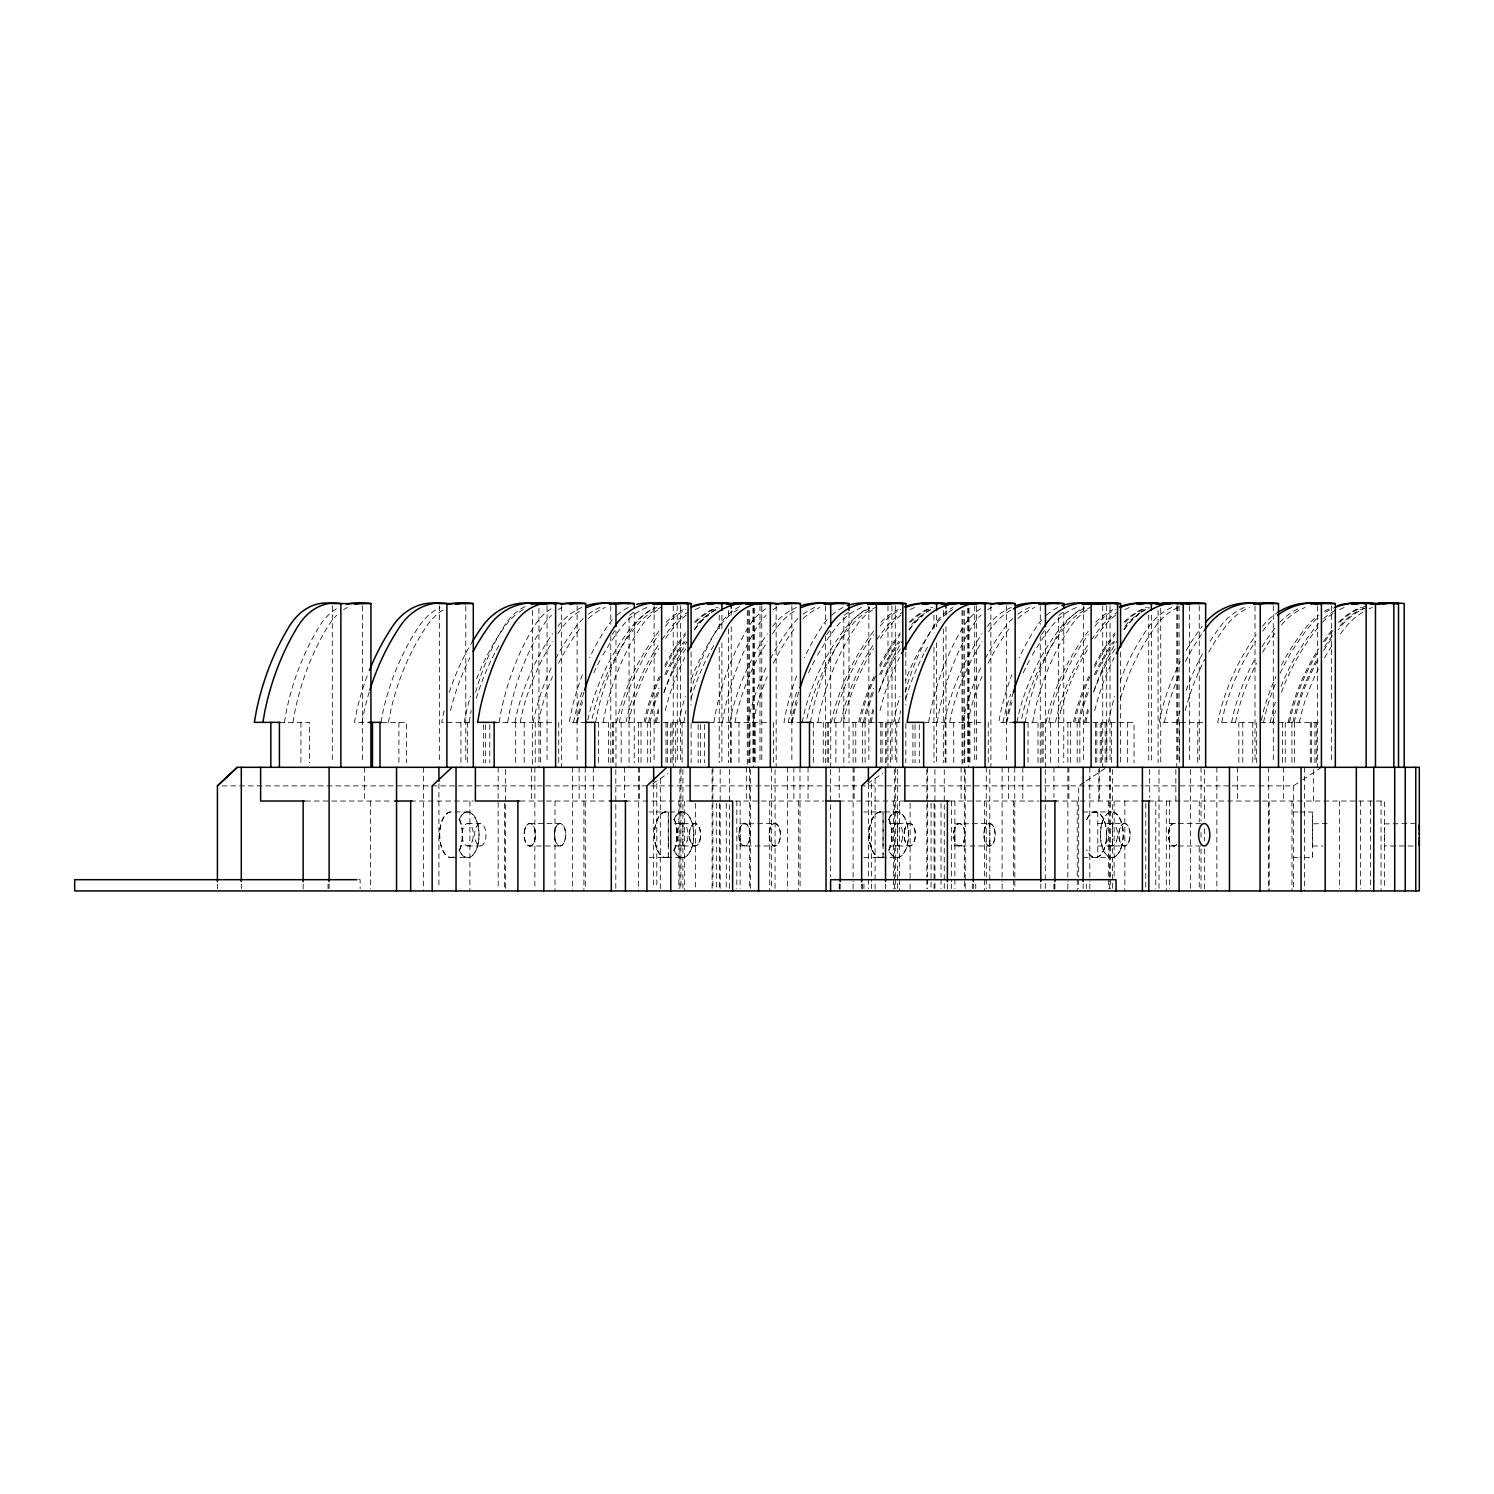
<?xml version="1.0" encoding="UTF-8"?>
<svg xmlns="http://www.w3.org/2000/svg" width="1494" height="1494" viewBox="0 0 1494 1494"><rect width="100%" height="100%" fill="white"/><g stroke="black" fill="none" stroke-linecap="round" stroke-linejoin="round"><path stroke-width="0.75" stroke-dasharray="5 3.75" d="M668.304 857.537L668.304 811.952L649.199 811.952M668.304 854.475L668.304 853.186M668.304 846.146L668.304 842.635M668.304 841.888L668.304 839.759M668.304 838.694L668.304 837.574M668.304 834.25L668.304 813.913M670.694 762.818L670.713 722.368M682.907 845.193L682.907 843.419M682.907 842.747L682.907 841.738M682.907 839.759L682.907 838.694M682.907 836.584L682.907 835.239M682.907 831.915L682.907 830.795M682.907 829.712L682.907 827.601M682.907 826.854L682.907 824.763M740.146 843.419L740.146 845.959L775.069 845.977M740.146 839.759L740.146 838.694M740.146 836.416L740.146 834.25M740.146 829.712L740.146 827.601M740.146 823.904L775.125 823.511A11.242 5.621 -90 0 1 779.607 840.786A11.242 5.621 -90 0 1 769.896 839.927A11.242 5.621 -90 0 1 775.125 823.511A11.242 5.621 -90 0 1 779.401 840.935A11.242 5.621 -90 0 1 769.671 839.777A11.242 5.621 -90 0 1 775.031 823.53M883.047 857.537L883.047 811.952L863.943 811.952M883.047 854.475L883.047 853.186M883.047 846.146L883.047 842.635M883.047 841.888L883.047 839.759M883.047 838.694L883.047 837.574M883.047 834.25L883.047 813.913M885.438 762.818L885.456 722.368M897.651 843.419L897.651 845.977M897.651 842.747L897.651 841.738M897.651 839.759L897.651 838.694M897.651 836.584L897.651 835.239M897.651 831.915L897.651 830.795M897.651 829.712L897.651 827.601M897.651 826.854L897.651 824.763M954.89 843.419L954.89 845.959L989.812 845.977M954.89 839.759L954.89 838.694M954.89 836.416L954.89 834.25M954.89 829.712L954.89 827.601M954.89 823.904L989.868 823.511A11.242 5.621 -90 0 1 994.35 840.786A11.242 5.621 -90 0 1 984.639 839.927A11.242 5.621 -90 0 1 989.868 823.511L989.812 824.221M989.812 844.708L989.812 842.635M989.812 841.888L989.812 839.759M989.812 838.694L989.812 837.574M989.812 834.25L989.812 832.905M989.812 830.795L989.812 829.712M989.812 828.703L989.812 826.742M989.812 826.07L989.812 824.688M1100.182 762.818L1100.219 722.368M1112.395 843.419L1112.395 845.977M1112.395 842.747L1112.395 841.738M1112.395 839.759L1112.395 838.694M1112.395 836.584L1112.395 835.239M1112.395 831.915L1112.395 830.795M1112.395 829.712L1112.395 827.601M1112.395 826.854L1112.395 824.763M1312.535 854.475L1312.535 853.186M1312.535 846.146L1312.535 842.635M1312.535 841.888L1312.535 839.759M1312.535 838.694L1312.535 837.574M1312.535 834.25L1312.535 813.913M1314.925 762.818L1314.963 722.368M1384.378 843.419L1384.378 845.959L1414.65 845.977M1384.378 839.759L1384.378 838.694M1384.378 836.416L1384.378 834.25M1384.378 829.712L1384.378 827.601M1384.378 823.904L1414.65 823.511M284.402 722.368L286.493 710.565A231.028 171.698 -90 0 1 319.436 626.247A64.111 47.64 90 0 1 338.727 607.46M292.955 722.368L295.065 710.565A231.028 171.698 90 0 1 327.989 626.247A64.111 47.64 90 0 1 336.748 615.192M469.06 722.368L471.17 710.565M499.145 722.368L501.237 710.565A231.028 171.679 -90 0 1 534.18 626.247A64.111 47.64 90 0 1 553.471 607.46M507.699 722.368L509.809 710.565A231.028 171.679 90 0 1 542.733 626.247A64.111 47.64 90 0 1 551.491 615.192M683.822 722.368L685.914 710.565M713.889 722.368L715.981 710.565A231.028 171.679 -90 0 1 748.924 626.247A64.111 47.64 90 0 1 768.215 607.46M722.442 722.368L724.553 710.565A231.028 171.679 90 0 1 757.477 626.247A64.111 47.64 90 0 1 766.235 615.192M898.566 722.368L900.658 710.565M928.633 722.368L930.743 710.565A231.028 171.698 90 0 1 963.667 626.247A64.111 47.64 -90 0 1 982.959 607.46M937.186 722.368L939.296 710.565A231.028 171.679 90 0 1 972.221 626.247A64.111 47.64 90 0 1 980.979 615.192M361.996 722.368L364.293 710.565A231.028 186.918 90 0 1 369.13 692.338M380.914 722.368L383.192 710.565A231.028 186.899 -90 0 1 419.048 626.247A64.111 51.86 90 0 1 440.058 607.46M388.421 722.368L390.718 710.565A231.028 186.918 90 0 1 426.556 626.247A64.111 51.86 -90 0 1 443.569 609.627M576.74 722.368L579.037 710.565A231.028 186.918 90 0 1 583.874 692.338M595.658 722.368L597.936 710.565A231.028 186.899 90 0 1 633.792 626.247A64.111 51.86 90 0 1 654.802 607.46M603.165 722.368L605.462 710.565A231.028 186.918 90 0 1 641.299 626.247A64.111 51.86 90 0 1 658.312 609.627M791.503 722.368L793.781 710.565A231.028 186.918 90 0 1 798.618 692.338M810.402 722.368L812.68 710.565A231.028 186.899 -90 0 1 848.536 626.247A64.111 51.86 90 0 1 869.545 607.46M817.909 722.368L820.206 710.565A231.028 186.918 90 0 1 856.043 626.247A64.111 51.86 -90 0 1 873.056 609.645M1006.246 722.368L1008.525 710.565A231.047 186.918 90 0 1 1013.362 692.338M1025.145 722.368L1027.424 710.565A231.028 186.918 90 0 1 1063.28 626.247A64.111 51.86 90 0 1 1084.289 607.46M1032.653 722.368L1034.95 710.565A231.028 186.918 90 0 1 1070.787 626.247A64.111 51.86 90 0 1 1087.8 609.627M444.129 710.565L441.682 722.368L470.573 722.368M464.148 722.368L466.595 710.565A231.028 200.084 90 0 1 470.517 696.335M656.426 722.368L658.873 710.565M678.892 722.368L681.339 710.565A231.028 200.084 90 0 1 685.26 696.335M871.17 722.368L873.616 710.565M893.636 722.368L896.083 710.565A231.028 200.084 90 0 1 900.004 696.335M1085.914 722.368L1088.36 710.565M1108.38 722.368L1110.826 710.565A231.028 200.084 90 0 1 1114.748 696.335M514.926 722.368L517.522 710.565A231.028 211.065 -90 0 1 552.556 633.755M520.136 722.368L522.713 710.565A231.028 211.065 90 0 1 552.593 641.524M533.227 722.368L535.804 710.565A231.028 211.065 90 0 1 552.481 665.147M538.419 722.368L540.996 710.565A231.028 211.065 -90 0 1 552.481 676.614M729.688 722.368L732.265 710.565A231.028 211.065 -90 0 1 767.3 633.755M734.88 722.368L737.457 710.565A231.028 211.065 90 0 1 767.337 641.524M747.971 722.368L750.548 710.565A231.028 211.065 -90 0 1 767.225 665.147M753.163 722.368L755.74 710.565A231.028 211.065 -90 0 1 767.225 676.614M944.432 722.368L947.009 710.565A231.028 211.065 90 0 1 982.044 633.755M949.624 722.368L952.201 710.565A231.028 211.065 90 0 1 982.081 641.524M962.715 722.368L965.292 710.565A231.047 211.065 -90 0 1 981.969 665.147M967.907 722.368L970.484 710.565A231.028 211.065 -90 0 1 981.969 676.614M1164.368 722.368L1166.945 710.565A231.028 211.065 90 0 1 1179.252 674.672M1177.459 722.368L1180.036 710.565M573.453 722.368L576.142 710.565A231.028 219.73 -90 0 1 581.838 692.338M577.412 722.368L580.102 710.565A231.028 219.711 -90 0 1 582.455 702.404M592.203 718.427L593.977 710.565A231.028 219.73 90 0 1 636.127 626.247A64.111 60.974 90 0 1 660.815 607.46M788.197 722.368L790.886 710.565A231.028 219.73 -90 0 1 796.582 692.338M792.156 722.368L794.845 710.565A231.028 219.711 -90 0 1 797.198 702.404M802.091 722.368L804.78 710.565A231.028 219.711 -90 0 1 846.93 626.247A64.111 60.974 -90 0 1 871.618 607.46M806.947 718.427L808.721 710.565A231.028 219.73 90 0 1 850.87 626.247A64.111 60.974 90 0 1 875.559 607.46M1002.941 722.368L1005.63 710.565A231.028 219.73 90 0 1 1010.635 694.337M1006.9 722.368L1009.589 710.565A231.028 219.711 -90 0 1 1011.942 702.404M1016.835 722.368L1019.524 710.565A231.028 219.711 -90 0 1 1061.674 626.247A64.111 60.974 -90 0 1 1086.362 607.46M1021.691 718.427L1023.465 710.565A231.028 219.73 90 0 1 1065.614 626.247A64.111 60.974 90 0 1 1090.321 607.46M1221.644 722.368L1224.333 710.565A231.028 219.711 -90 0 1 1255.427 641.524M1231.579 722.368L1234.268 710.565A231.028 219.711 -90 0 1 1255.576 657.696M1235.538 722.368L1238.209 710.565A231.028 219.73 90 0 1 1256.547 663.28M616.611 722.368L619.375 710.565A231.028 225.986 90 0 1 658.798 631.234M619.263 722.368L622.027 710.565A231.028 225.986 90 0 1 658.91 634.614M625.949 722.368L628.713 710.565A231.028 225.986 -90 0 1 659.526 643.279M628.601 722.368L631.364 710.565A231.028 225.986 90 0 1 658.723 648.601M831.355 722.368L834.119 710.565A231.028 225.986 90 0 1 873.542 631.234M834.007 722.368L836.771 710.565A231.047 225.986 90 0 1 873.654 634.614M840.692 722.368L843.456 710.565A231.028 225.986 -90 0 1 874.27 643.279M843.363 722.368L846.108 710.565A231.028 225.986 90 0 1 873.467 648.601M1046.099 722.368L1048.863 710.565A231.028 225.986 90 0 1 1088.286 631.234M1048.751 722.368L1051.515 710.565A231.028 225.986 90 0 1 1088.398 634.614M1055.436 722.368L1058.2 710.565A231.028 225.986 -90 0 1 1089.014 643.279M1058.107 722.368L1060.852 710.565M1261.291 720.388L1263.607 710.565A231.028 225.986 90 0 1 1275.895 676.614M1263.494 722.368L1266.258 710.565A231.047 225.986 90 0 1 1275.204 684.42M1270.18 722.368L1272.944 710.565A231.028 225.986 -90 0 1 1275.372 702.404M1272.851 722.368L1275.596 710.565M643.895 722.368L646.715 710.565A231.028 229.777 90 0 1 659.227 676.614M645.24 722.368L648.041 710.565A231.028 229.759 -90 0 1 660.553 676.614M648.601 722.368L651.403 710.565A231.028 229.759 90 0 1 658.891 688.361M649.946 722.368L652.747 710.565A231.028 229.759 90 0 1 658.705 692.338M858.658 722.368L861.459 710.565A231.028 229.759 90 0 1 873.971 676.614M859.984 722.368L862.785 710.565A231.028 229.759 -90 0 1 876.194 674.672M863.345 722.368L866.146 710.565A231.028 229.759 90 0 1 873.635 688.361M864.69 722.368L867.491 710.565A231.028 229.777 90 0 1 873.448 692.338M1073.402 722.368L1076.203 710.565A231.028 229.777 90 0 1 1088.715 676.614M1074.728 722.368L1077.529 710.565A231.028 229.759 -90 0 1 1090.937 674.672M1078.089 722.368L1080.89 710.565A231.028 229.777 90 0 1 1088.379 688.361M1079.434 722.368L1082.235 710.565A231.028 229.759 90 0 1 1088.192 692.338M1288.145 722.368L1290.947 710.565A231.028 229.759 90 0 1 1318.754 648.601M1289.471 722.368L1292.273 710.565A231.028 229.759 -90 0 1 1318.959 650.394M1292.833 722.368L1295.653 710.565A231.028 229.759 90 0 1 1317.932 657.696M1294.178 722.368L1296.979 710.565A231.028 229.759 90 0 1 1318.212 659.545M655.063 722.368L657.883 710.565A231.028 231.028 0 0 1 659.078 706.475M869.807 722.368L872.627 710.565A231.028 231.028 0 0 1 873.822 706.475M1084.551 722.368L1087.371 710.565A231.028 231.028 0 0 1 1088.566 706.475M1299.294 722.368L1302.114 710.565A231.028 231.028 0 0 1 1318.418 668.938M652.934 783.398L667.911 773.5M867.678 783.398L882.655 773.5M1084.308 782.165L1078.687 785.881L1078.687 877.221M1086.175 780.932L1106.755 767.318M1258.844 785.881L1293.43 785.881L1300.919 780.932M1302.787 779.7L1321.499 767.318M279.415 722.368L309.482 722.368L309.482 762.818M372.473 722.368L354.489 722.368L356.767 710.565A231.028 186.899 -90 0 1 367.673 674.672M381.829 722.368L406.424 722.368L406.424 762.818M494.159 722.368L553.527 722.368M593.417 722.368L685.316 722.368M708.903 722.368L768.271 722.368M801.979 722.368L783.976 722.368L786.255 710.565A231.028 186.899 -90 0 1 797.18 674.69M808.161 722.368L900.06 722.368M923.647 722.368L983.033 722.368M1014.463 722.368L998.72 722.368L1000.999 710.565A231.028 186.899 -90 0 1 1011.905 674.672M1022.904 722.368L1134.039 722.368L1134.039 762.818M1202.969 722.368L1159.176 722.368L1161.753 710.565A231.028 211.065 -90 0 1 1180.297 661.412M1260.843 722.368L1321.536 722.368M221.99 785.881L1143.115 785.881M1145.02 785.881L1231.317 785.881M1232.12 785.881L1257.761 785.881M305.486 801.027L392.156 801.027M410.682 801.027L473.374 801.027M520.229 801.027L606.9 801.027M625.426 801.027L693.029 801.027M734.973 801.027L823.96 801.027M839.198 801.027L907.773 801.027M949.717 801.027L1038.704 801.027M1053.942 801.027L1139.885 801.027M1148.849 801.027L1384.378 801.027L1384.378 888.631M455.091 811.952L467.678 811.952M669.835 811.952L682.422 811.952M884.579 811.952L897.166 811.952M1082.945 811.952L1111.909 811.952M1293.43 811.952L1297.688 811.952M1299.799 811.952L1312.535 812.064L1312.535 857.537L1299.799 857.537M467.248 823.511L480.582 823.511A11.242 5.621 -90 0 1 485.064 840.786A11.242 5.621 -90 0 1 475.335 839.927A11.242 5.621 -90 0 1 480.582 823.511M529.474 823.511L560.381 823.511A11.242 5.621 -90 0 1 564.863 840.786A11.242 5.621 -90 0 1 555.152 839.927A11.242 5.621 -90 0 1 560.381 823.511M674.56 823.511L695.326 823.511A11.242 5.621 -90 0 1 699.808 840.786A11.242 5.621 -90 0 1 690.079 839.927A11.242 5.621 -90 0 1 695.326 823.511M889.303 823.511L910.07 823.511M1097.791 823.511L1124.814 823.511A11.242 5.621 -89.9 0 1 1129.296 840.767A11.242 5.621 -89.9 0 1 1119.566 839.945A11.242 5.621 -89.9 0 1 1124.814 823.511A11.242 5.621 -90 0 1 1129.072 840.935A11.242 5.621 -90 0 1 1119.361 839.777A11.242 5.621 -90 0 1 1124.721 823.53M1169.634 823.511L1204.612 823.511M1327.158 823.511L1312.535 823.866M467.417 845.977L480.396 845.977M529.642 845.977A11.242 5.621 90 0 0 534.889 829.562A11.242 5.621 90 0 0 525.16 828.684A11.242 5.621 90 0 0 529.642 845.977L560.213 845.977M674.56 845.977L695.14 845.977M889.303 845.977L909.883 845.977M1097.791 845.977L1124.627 845.977M1169.634 845.977L1201.792 845.977M1312.535 845.977L1322.974 845.977M450.964 857.537L467.678 857.537M649.199 857.537L682.422 857.537M863.943 857.537L897.166 857.537M1082.945 857.537L1111.909 857.537M1293.43 857.537L1297.688 857.537M358.691 879.686L360.147 879.686L360.147 888.687M1381.054 801.027L1381.054 890.928M1370.521 801.027L1370.521 888.631M1360.548 801.027L1360.548 888.631M1339.595 801.027L1339.595 888.631M1331.359 605.892L1331.359 762.706M1317.484 605.892L1317.484 767.318M1316.289 722.368L1316.289 762.818M1313.599 769.559L1313.599 801.027M1312.535 856.417L1312.535 857.407M1311.601 722.368L1311.601 762.818M1310.257 722.368L1310.257 762.818M1304.561 767.318L1304.561 890.928M1294.588 722.368L1294.588 762.818M1293.43 785.881L1293.43 888.65M1291.936 722.368L1291.936 762.818M1291.974 801.027L1291.974 890.928M1285.251 722.368L1285.251 762.818M1283.607 767.318L1283.607 801.027M1282.599 722.368L1282.599 762.818M1273.299 605.892L1273.299 762.706M1269.153 801.027L1269.153 890.928M1268.686 767.318L1268.686 890.928M1256.678 762.818L1256.678 722.368L1217.685 722.368L1220.374 710.565A231.028 219.73 -90 0 1 1256.249 634.614M1255.016 605.892L1255.016 762.706M1252.738 722.368L1252.738 762.818M1242.784 722.368L1242.784 762.818M1238.843 722.368L1238.843 762.818M1237.536 767.318L1237.536 801.027M1216.863 767.318L1216.863 890.928M1204.556 769.653L1204.556 820.953M1204.556 828.703L1204.556 840.786M1204.556 848.947L1204.556 888.594M1201.027 767.318L1201.027 820.953M1201.027 832.625L1201.027 837.294M1201.027 848.947L1201.027 888.594M1199.252 605.892L1199.252 762.706M1199.234 801.027L1199.234 821.775M1199.234 847.135L1199.234 890.928M1197.777 722.368L1197.777 762.818M1190.494 769.653L1190.494 888.594M1189.467 605.892L1189.467 762.706M1179.476 722.368L1179.476 762.818M1179.083 605.892L1179.083 762.706M1177.739 605.892L1177.739 762.706M1176.768 605.892L1176.768 767.318M1175.853 769.559L1175.853 801.027M1169.634 801.027L1169.634 888.631M1166.31 801.027L1166.31 890.928M1160.726 608.189L1160.726 762.706M1159.008 769.653L1159.008 888.594M1158.074 610.504L1158.074 762.706M1155.777 801.027L1155.777 888.631M1151.37 615.117L1151.37 762.706M1149.67 769.559L1149.67 797.628M1148.718 615.117L1148.718 762.706M1145.805 803.342L1145.805 890.928M1127.653 722.368L1127.653 762.818M1124.851 801.027L1124.851 890.928M1120.575 652L1120.575 762.706M1114.15 801.027L1114.15 877.109M1112.395 769.559L1112.395 888.594M1111.555 722.368L1111.555 762.818M1110.434 767.318L1110.434 876.941M1110.434 879.275L1110.434 888.594M1110.023 605.892L1110.023 762.706M1109.388 767.318L1109.388 881.703M1109.388 883.944L1109.388 890.928M1108.361 801.027L1108.361 888.631M1106.793 722.368L1106.793 762.818M1106.68 605.892L1106.68 762.706M1105.168 722.368L1105.168 767.318M1102.74 605.892L1102.74 767.318M1101.545 722.368L1101.545 762.818M1099.267 767.318L1099.267 801.027M1098.856 769.559L1098.856 801.027M1097.791 811.952L1097.791 857.537M1096.839 722.368L1096.839 762.818M1095.513 722.368L1095.513 762.818M1089.817 767.318L1089.817 881.703M1089.817 883.944L1089.817 890.928M1086.306 883.944L1086.306 888.594M1083.598 605.892L1083.598 762.706M1083.15 883.944L1083.15 888.594M1079.845 722.368L1079.845 762.818M1078.687 879.518L1078.687 888.65M1077.193 722.368L1077.193 762.818M1077.23 801.027L1077.23 890.928M1070.507 722.368L1070.507 762.818M1068.864 767.318L1068.864 801.027M1067.855 722.368L1067.855 762.818M1067.855 767.318L1067.855 881.703M1067.855 883.944L1067.855 890.928M1063.765 612.801L1063.765 762.706M1058.555 617.414L1058.555 767.318M1054.913 884.018L1054.913 890.928M1054.409 884.018L1054.409 890.928M1053.942 767.318L1053.942 797.628M1053.942 883.944L1053.942 890.928M1050.656 722.368L1050.656 762.818M1045.464 631.252L1045.464 767.318M1045.296 769.653L1045.296 888.594M1043.129 722.368L1043.129 762.818M1041.934 722.368L1041.934 762.818M1040.776 883.944L1040.776 888.594M1040.272 605.892L1040.272 624.324M1040.272 635.865L1040.272 762.706M1037.994 722.368L1037.994 762.818M1028.04 722.368L1028.04 762.818M1022.792 767.318L1022.792 801.027M1014.725 767.318L1014.837 888.631M1013.399 801.027L1013.399 890.928M1008.599 767.318L1008.599 801.027M1006.601 605.892L1006.601 762.706M1002.119 767.318L1002.119 881.703M1002.119 883.944L1002.119 890.928M990.895 605.892L990.895 767.318M989.812 769.653L989.812 881.609M989.812 883.944L989.812 888.594M988.225 722.368L988.225 762.818M986.283 767.318L986.283 876.941M986.283 879.275L986.283 888.594M984.49 801.027L984.49 890.928M976.534 605.892L976.534 762.706M975.75 883.944L975.75 888.594M974.723 605.892L974.723 762.706M973.341 883.944L973.341 888.594M972.295 883.944L972.295 888.631M969.942 722.368L969.942 762.818M969.027 608.189L969.027 762.706M968.429 608.189L968.429 767.318M967.701 608.189L967.701 762.706M965.217 769.653L965.217 888.594M964.732 722.368L964.732 762.818M964.321 610.504L964.321 762.706M964.34 767.318L964.34 888.594M962.995 610.504L962.995 762.706M962.024 610.504L962.024 767.318M961.109 767.318L961.109 801.027M954.89 801.027L954.89 877.109M954.89 879.406L954.89 888.631M953.714 722.368L953.714 762.818M951.566 801.027L951.566 881.703M951.566 884.018L951.566 888.631M947.383 884.018L947.383 890.928M945.982 610.504L945.982 615.117M945.982 626.64L945.982 762.706M945.16 722.368L945.16 762.818M944.264 769.653L944.264 888.594M943.33 610.504L943.33 617.414M943.33 628.937L943.33 762.706M941.033 803.342L941.033 877.109M941.033 879.406L941.033 888.631M936.626 615.117L936.626 626.64M936.626 642.775L936.626 762.706M934.927 769.559L934.927 890.928M933.974 615.117L933.974 631.252M933.974 647.388L933.974 762.706M934.086 803.342L934.086 881.703M934.086 884.018L934.086 888.631M931.061 803.342L931.061 890.928M927.662 767.318L927.662 876.941M927.662 879.275L927.662 888.594M926.84 769.653L926.84 876.941M926.84 879.275L926.84 888.594M919.296 724.609L919.296 762.818M915.094 724.609L915.094 762.818M912.909 724.609L912.909 762.818M910.107 803.342L910.107 881.703M910.107 884.018L910.107 890.928M905.831 652L905.831 705.056M905.831 723.488L905.831 762.706M899.407 801.027L899.407 890.928M897.651 769.559L897.651 888.594M896.811 722.368L896.811 762.818M895.69 767.318L895.69 876.941M895.69 879.275L895.69 888.594M895.279 605.892L895.279 762.706M894.645 769.559L894.645 881.703M894.645 883.944L894.645 890.928M893.617 801.027L893.617 888.631M891.937 605.892L892.049 762.818M890.424 722.368L890.424 767.318M887.978 605.892L887.978 767.318M886.801 722.368L886.801 762.818M885.531 883.944L885.531 888.594M882.095 722.368L882.095 762.818M880.769 722.368L880.769 762.818M875.073 778.561L875.073 881.703M875.073 883.944L875.073 890.928M871.562 783.64L871.562 881.609M871.562 883.944L871.562 888.594M868.854 605.892L868.854 762.706M868.406 783.64L868.406 876.941M868.406 879.275L868.406 888.594M865.101 722.368L865.101 762.818M863.943 884.074L863.943 888.65M862.449 722.368L862.449 762.818M862.486 884.018L862.486 890.928M861.664 884.074L861.664 888.65M855.763 722.368L855.763 762.818M854.12 767.318L854.12 801.027M853.111 722.368L853.111 762.818M853.111 767.318L853.111 881.703M853.111 883.944L853.111 890.928M849.003 612.801L849.003 762.706M843.811 617.414L843.811 767.318M840.17 884.018L840.17 890.928M839.665 884.018L839.665 890.928M839.198 767.318L839.198 797.628M839.198 883.944L839.198 890.928M835.912 722.368L835.912 762.818M830.72 631.252L830.72 767.318M830.552 769.653L830.552 876.941M828.386 722.368L828.386 762.818M827.19 722.368L827.19 762.818M825.528 605.892L825.528 624.324M825.528 635.865L825.528 762.706M823.25 722.368L823.25 762.818M813.296 722.368L813.296 762.818M808.049 767.318L808.049 801.027M799.981 767.318L800.093 888.631M798.655 801.027L798.655 890.928M793.856 767.318L793.856 801.027M791.857 605.892L791.857 762.706M787.375 767.318L787.375 890.928M776.152 605.892L776.152 767.318M775.069 769.653L775.069 888.594M773.481 722.368L773.481 762.818M771.539 767.318L771.539 888.594M769.746 801.027L769.746 890.928M761.791 605.892L761.791 762.706M759.979 605.892L759.979 762.706M755.198 722.368L755.198 762.818M754.283 608.189L754.283 762.706M753.686 608.189L753.686 767.318M752.957 608.189L752.957 762.706M750.474 769.653L750.474 888.594M749.988 722.368L749.988 762.818M749.577 610.504L749.577 762.706M749.596 767.318L749.596 888.594M748.251 610.504L748.251 762.706M747.28 610.504L747.28 767.318M746.365 767.318L746.365 801.027M740.146 801.027L740.146 888.631M738.97 722.368L738.97 762.818M736.822 801.027L736.822 888.631M731.238 610.504L731.238 615.117M731.238 626.64L731.238 762.706M730.417 722.368L730.417 762.818M729.52 769.653L729.52 888.594M728.586 610.504L728.586 617.414M728.586 628.937L728.586 762.706M726.289 803.342L726.289 888.631M721.882 615.117L721.882 628.937M721.882 642.775L721.882 762.706M720.183 769.559L720.183 890.928M719.23 615.117L719.23 631.252M719.23 647.388L719.23 762.706M719.342 803.342L719.342 888.631M716.317 803.342L716.317 890.928M712.918 767.318L712.918 888.594M712.096 769.653L712.096 888.594M704.552 724.609L704.552 762.818M700.35 724.609L700.35 762.818M698.165 724.609L698.165 762.818M695.364 803.342L695.364 890.928M691.087 652L691.087 705.056M691.087 723.488L691.087 762.706M684.663 801.027L684.663 890.928M682.907 769.559L682.907 888.594M682.067 722.368L682.067 762.818M680.947 767.318L680.947 888.594M680.536 605.892L680.536 762.706M679.901 769.559L679.901 890.928M678.874 801.027L678.874 888.631M677.193 605.892L677.305 762.818M675.68 722.368L675.68 767.318M673.234 605.892L673.234 767.318M672.057 722.368L672.057 762.818M667.351 722.368L667.351 762.818M666.025 722.368L666.025 762.818M660.329 778.561L660.329 890.928M656.818 783.64L656.818 888.594M654.111 605.892L654.111 762.706M653.662 783.64L653.662 888.594M650.357 722.368L650.357 762.818M647.705 722.368L647.705 762.818M641.019 722.368L641.019 762.818M639.376 767.318L639.376 801.027M638.368 722.368L638.368 762.818M638.368 767.318L638.368 890.928M634.259 612.801L634.259 762.706M629.067 617.414L629.067 767.318M624.455 767.318L624.455 797.628M621.168 722.368L621.168 762.818M615.976 631.252L615.976 767.318M615.808 769.653L615.808 888.594M613.642 722.368L613.642 762.818M612.447 722.368L612.447 762.818M610.785 605.892L610.785 624.324M610.785 635.865L610.785 762.706M608.506 722.368L608.506 762.818M598.552 722.368L598.552 762.818M593.305 767.318L593.305 801.027M585.237 767.318L585.349 888.631M583.911 801.027L583.911 890.928M579.112 767.318L579.112 801.027M577.114 605.892L577.114 762.706M572.632 767.318L572.632 890.928M561.408 605.892L561.408 767.318M558.737 722.368L558.737 762.818M555.002 801.027L555.002 890.928M547.047 605.892L547.047 762.706M540.454 722.368L540.454 762.818M538.942 608.189L538.942 767.318M535.244 722.368L535.244 762.818M534.852 767.318L534.852 888.594M532.536 610.504L532.536 767.318M531.621 767.318L531.621 801.027M524.226 722.368L524.226 762.818M515.673 722.368L515.673 762.818M505.439 769.559L505.439 890.928M504.598 803.342L504.598 888.631M498.174 767.318L498.174 888.594M489.808 724.609L489.808 762.818M485.587 724.609L485.587 762.818M483.421 724.609L483.421 762.818M469.919 801.027L469.919 890.928M467.323 722.368L467.323 762.818M465.792 605.892L465.792 762.706M460.936 722.368L460.936 767.318M439.367 605.892L439.367 762.706M438.919 783.64L438.919 888.594M423.624 767.318L423.624 890.928M398.898 722.368L398.898 762.818M370.605 801.027L370.605 888.631M364.368 767.318L364.368 801.027M362.37 605.892L362.37 762.706M332.303 605.892L332.303 762.706M329.11 883.944L329.11 888.594M328.064 883.944L328.064 888.631M303.151 884.018L303.151 890.928M300.929 722.368L300.929 762.818M241.3 883.944L241.3 888.594M217.414 884.074L217.414 888.65M1176.712 844.708A11.242 5.621 -90 0 1 1168.513 834.829A11.242 5.621 -90 0 1 1176.637 824.688A11.242 5.621 89.9 0 0 1168.327 834.642A11.242 5.621 89.9 0 0 1176.469 844.801M1086.885 819.478A22.802 11.392 90 0 1 1103.263 818.357A22.802 11.392 90 0 1 1103.282 851.15A22.802 11.392 90 0 1 1086.904 849.993M1244.241 607.46A64.111 58.565 90 0 0 1220.505 626.247A231.028 211.065 -90 0 0 1209.916 641.524M1086.717 819.496A22.802 11.392 90 0 1 1103.095 818.338A22.802 11.392 90 0 1 1103.114 851.15A22.802 11.392 90 0 1 1086.717 849.993M1171.688 607.46A64.111 55.521 90 0 0 1149.203 626.247A231.028 200.084 90 0 0 1120.201 680.498M1139.511 613.175A64.111 55.521 -90 0 0 1126.737 626.247A231.028 200.084 90 0 0 1124.123 629.964M1140.837 612.223A64.111 55.521 -90 0 1 1149.222 607.46M1178.094 607.46A64.111 55.521 -90 0 0 1155.609 626.247A231.028 200.084 -90 0 0 1120.537 698.352M1185.489 661.412A231.028 211.065 90 0 1 1204.668 629.964M1185.228 710.565A231.028 211.065 90 0 1 1204.724 659.545M1208.702 652.206A231.028 211.065 90 0 1 1225.715 626.247A64.111 58.565 -90 0 1 1249.432 607.46M1281.46 665.147A231.028 225.986 90 0 1 1306.951 626.247A64.111 62.711 -89.9 0 1 1318.474 615.211M1281.086 686.381A231.028 225.986 -90 0 1 1316.289 626.247A64.111 62.711 -90 0 1 1318.623 623.54M1362.715 612.223A64.111 64.111 0 0 0 1346.43 626.247A231.028 231.028 0 0 0 1338.549 636.332M1369.083 608.861A64.111 64.111 0 0 1 1372.388 607.46M905.103 692.338A231.028 171.698 90 0 1 933.582 626.247A64.111 47.64 -90 0 1 952.892 607.46M1041.878 619.73A64.111 51.86 90 0 0 1036.855 626.247A231.028 186.899 -90 0 0 1019.132 657.696M1046.398 615.192A64.111 51.86 90 0 1 1057.864 607.46M987.851 609.627A64.111 47.64 90 0 1 991.512 607.442M1186.255 650.394A231.028 211.065 -90 0 1 1202.24 626.247M1186.199 690.34A231.028 211.065 -90 0 1 1202.483 654.036M1339.726 626.247A64.111 63.756 90 0 1 1363.891 608.133M1338.605 622.232A64.111 63.756 90 0 1 1360.847 607.46M1279.854 622.232A64.111 60.974 -90 0 1 1301.106 607.46M1339.95 622.232A64.111 63.756 89.9 0 1 1367.253 605.686M1366.879 607.46A64.111 63.756 89.9 0 0 1341.052 626.247A231.028 229.759 90 0 0 1338.381 629.553M1262.523 626.247A64.111 60.974 -90 0 1 1278.024 612.223M1323.684 618.553A64.111 62.711 -90 0 1 1336.869 609.627M1324.394 611.326A64.111 62.711 -89.9 0 1 1332.349 607.46M1281.478 624.884A64.111 60.974 90 0 1 1305.065 607.46M1094.206 690.34A231.028 200.084 90 0 1 1116.672 641.524M1323.479 641.524A231.028 229.759 90 0 1 1333.675 627.891M1324.618 646.809A231.028 229.759 90 0 1 1333.152 634.614M1324.804 641.524A231.028 229.759 -90 0 1 1333.675 629.553M1323.647 650.394A231.028 229.759 90 0 1 1333.208 636.332M1322.489 622.232A64.111 62.711 90 0 1 1334.889 612.223M1339.52 609.627A64.111 62.711 90 0 1 1344.339 607.46M1316.998 618.553A64.111 62.711 90 0 0 1309.603 626.247A231.047 225.986 90 0 0 1279.443 674.672M1325.533 612.223A64.111 62.711 90 0 1 1333.376 608.133M1324.524 657.696A231.028 231.028 0 0 1 1333.619 643.279M1281.46 692.338A231.028 225.986 90 0 1 1318.959 626.247M1262.673 631.234A231.028 219.711 -90 0 1 1266.482 626.247A64.111 60.974 90 0 1 1273.654 618.553M1262.654 652.206A231.028 219.73 90 0 1 1275.316 632.914M1094.747 710.565A231.028 200.084 90 0 1 1114.15 657.696M1261.963 646.809A231.028 219.711 -90 0 1 1275.129 627.891M888.687 819.496A22.802 11.392 -90 0 1 905.084 818.338A22.802 11.392 -90 0 1 905.084 851.132A22.802 11.392 -90 0 1 888.687 849.993M1012.671 618.553A64.111 58.565 -90 0 0 1005.779 626.247A231.047 211.065 -90 0 0 985.76 657.696M1017.881 614.165A64.111 58.565 -90 0 1 1029.497 607.46M987.478 626.247A64.111 58.565 90 0 1 1011.214 607.46M882.805 857.033A22.802 11.392 90 0 1 869.041 834.735A22.802 11.392 90 0 1 882.805 812.437M888.911 819.496A22.802 11.392 90 0 1 888.911 849.993M889.36 817.797A22.802 11.392 90 0 1 905.177 818.917A22.802 11.392 90 0 1 905.177 850.59A22.802 11.392 90 0 1 889.36 851.673M882.991 857.033A22.802 11.392 90 0 1 869.228 834.735A22.802 11.392 90 0 1 882.991 812.456M889.079 819.496A22.802 11.392 90 0 1 889.079 849.993M947.252 613.175A64.111 55.521 -90 0 0 934.46 626.247A231.028 200.084 90 0 0 905.457 680.498M948.578 612.223A64.111 55.521 -90 0 1 952.668 609.645M926.093 612.223A64.111 55.521 -90 0 1 930.202 609.645M988.58 631.85A231.028 211.065 90 0 1 992.688 626.247A64.111 58.565 -90 0 1 1011.905 609.627M988.094 663.28A231.028 211.065 -90 0 1 1010.971 626.247M1091.386 639.768A231.028 225.986 -90 0 1 1101.545 626.247A64.111 62.711 -90 0 1 1117.475 612.223M690.359 692.338A231.028 171.698 90 0 1 718.838 626.247A64.111 47.64 -90 0 1 741.939 605.705M827.134 619.749A64.111 51.86 90 0 0 822.111 626.247A231.028 186.899 -90 0 0 804.388 657.696M831.654 615.211A64.111 51.86 90 0 1 843.12 607.46M773.108 609.627A64.111 47.64 90 0 1 776.768 607.442M1017.881 618.553A64.111 58.565 -90 0 1 1034.688 607.46M1124.963 626.247A64.111 63.756 89.9 0 1 1139.661 613.175M1141.173 612.223A64.111 63.756 89.9 0 1 1149.129 608.133M1123.861 622.232A64.111 63.756 90 0 1 1146.103 607.46M1058.985 615.211A64.111 60.974 90 0 1 1066.249 610.448M1125.206 622.232A64.111 63.756 89.9 0 1 1147.429 607.46M1095.737 622.232A64.111 62.711 -89.9 0 1 1112.769 609.645M1076.427 607.46A64.111 60.974 90 0 0 1051.72 626.247A231.028 219.711 -90 0 0 1030.897 657.696M879.462 690.34A231.028 200.065 -90 0 1 901.946 641.524M909.379 629.982A231.028 200.065 -90 0 1 911.994 626.247A64.111 55.521 -90 0 1 924.767 613.175A64.111 63.756 90 0 0 910.219 626.247M1094.374 665.147A231.028 229.777 90 0 1 1114.991 632.914M1094.299 674.672A231.028 229.777 90 0 1 1113.422 641.524M1094.71 667.034A231.028 229.759 -90 0 1 1115.047 634.614M1095.644 674.672A231.028 229.759 90 0 1 1114.767 641.524M1123.637 629.553A231.028 229.759 90 0 1 1126.308 626.247A64.111 63.756 89.9 0 1 1138.036 615.211M1094.859 626.247A64.111 62.711 90 0 1 1115.42 609.627M1115.738 615.192A64.111 62.711 89.9 0 0 1104.197 626.247A231.028 225.986 90 0 0 1094.056 639.768M1124.777 609.627A64.111 62.711 89.9 0 1 1129.595 607.46M1093.365 692.338A231.028 231.028 0 0 1 1115.327 648.601M1060.852 710.565A231.028 225.986 90 0 1 1088.211 648.601M905.794 698.352A231.028 200.065 -90 0 1 924.002 653.588M925.103 651.533A231.028 200.065 -90 0 1 928.465 645.483M1023.278 672.767A231.028 219.711 -90 0 1 1029.889 659.545M880.003 710.565A231.028 200.084 90 0 1 899.407 657.696M1041.486 634.614A231.028 219.73 90 0 1 1046.491 627.891M673.943 819.496A22.802 11.41 -90 0 1 690.34 818.338A22.802 11.41 -90 0 1 690.34 851.132A22.802 11.392 90 0 1 673.775 849.993M673.943 850.011A22.802 11.41 -90 0 0 690.34 851.132A22.802 11.392 90 0 0 690.153 818.338A22.802 11.392 90 0 0 673.775 819.496M797.927 618.553A64.111 58.565 90 0 0 791.017 626.247A231.028 211.065 -90 0 0 771.016 657.696M803.137 614.165A64.111 58.565 90 0 1 814.753 607.46M772.734 626.247A64.111 58.565 90 0 1 796.47 607.46M668.061 857.033A22.802 11.392 90 0 1 654.297 834.735A22.802 11.392 90 0 1 668.061 812.437M674.168 819.496A22.802 11.392 90 0 1 674.168 849.993M668.248 857.033A22.802 11.392 90 0 1 654.484 834.735A22.802 11.392 90 0 1 668.248 812.456M674.336 819.496A22.802 11.392 90 0 1 674.336 849.993M729.931 615.211A64.111 55.521 -90 0 0 719.716 626.247A231.028 200.084 90 0 0 690.714 680.498M733.834 612.223A64.111 55.521 -90 0 1 737.924 609.645M711.349 612.223A64.111 55.521 90 0 1 715.458 609.627M772.491 633.755A231.028 211.065 90 0 1 777.944 626.247A64.111 58.565 -90 0 1 797.161 609.627M773.35 663.28A231.028 211.065 -90 0 1 796.227 626.247M876.642 639.768A231.028 225.986 -90 0 1 886.801 626.247A64.111 62.711 -90 0 1 902.731 612.223M475.615 692.338A231.028 171.698 90 0 1 504.094 626.247A64.111 47.64 -90 0 1 527.195 605.705M612.391 619.749A64.111 51.86 90 0 0 607.367 626.247A231.028 186.899 -90 0 0 589.644 657.696M616.91 615.192A64.111 51.86 90 0 1 628.376 607.46M558.364 609.627A64.111 47.64 90 0 1 562.024 607.442M803.137 618.553A64.111 58.565 -90 0 1 819.945 607.46M926.429 612.223A64.111 63.756 90 0 1 934.385 608.133M909.118 622.232A64.111 63.756 90 0 1 931.36 607.46M910.462 622.232A64.111 63.756 89.9 0 1 932.686 607.46M844.241 615.211A64.111 60.974 -90 0 1 848.536 612.223M582.417 674.672A231.028 186.899 -90 0 0 571.511 710.565L569.233 722.368L587.235 722.368L590.037 710.565A231.028 219.711 -90 0 1 632.186 626.247A64.111 60.974 -90 0 1 656.874 607.46M880.993 622.232A64.111 62.711 -89.9 0 1 898.025 609.645M861.683 607.46A64.111 60.974 90 0 0 836.976 626.247A231.028 219.711 -90 0 0 816.154 657.696M664.064 692.338A231.028 200.084 -90 0 1 687.184 641.524M694.635 629.964A231.028 200.084 -90 0 1 697.25 626.247A64.111 55.521 90 0 1 710.023 613.175A64.111 63.756 90 0 0 695.476 626.247M879.611 665.147A231.028 229.759 90 0 1 900.247 632.914M879.555 674.672A231.028 229.759 90 0 1 898.678 641.524M879.966 667.034A231.028 229.759 -90 0 1 900.303 634.614M880.9 674.672A231.028 229.777 90 0 1 900.023 641.524M908.894 629.553A231.028 229.777 90 0 1 911.564 626.247A64.111 63.756 89.9 0 1 923.292 615.211M880.115 626.247A64.111 62.711 90 0 1 900.677 609.627M900.994 615.211A64.111 62.711 90 0 0 889.453 626.247A231.028 225.986 90 0 0 879.312 639.768M910.033 609.627A64.111 62.711 90 0 1 914.851 607.46M878.621 692.338A231.028 231.028 0 0 1 900.583 648.601M691.05 698.352A231.028 200.084 -90 0 1 713.721 645.483M808.534 672.767A231.028 219.711 -90 0 1 815.145 659.545M665.26 710.565A231.028 200.084 90 0 1 684.663 657.696M826.742 634.614A231.028 219.73 -90 0 1 831.747 627.891M459.2 819.496A22.802 11.41 -90 0 1 475.596 818.338A22.802 11.41 -90 0 1 475.596 851.132A22.802 11.392 90 0 1 459.031 849.993M459.2 850.011A22.802 11.41 -90 0 0 475.596 851.132A22.802 11.392 90 0 0 475.409 818.338A22.802 11.392 90 0 0 459.031 819.496M583.183 618.553A64.111 58.565 90 0 0 576.273 626.247A231.028 211.065 90 0 0 556.272 657.696M588.393 614.165A64.111 58.565 90 0 1 600.009 607.46M557.99 626.247A64.111 58.565 90 0 1 581.726 607.46M453.317 857.033A22.802 11.392 90 0 1 439.553 834.735A22.802 11.392 90 0 1 453.317 812.437M459.424 819.496A22.802 11.392 90 0 1 459.424 849.993M453.504 857.033A22.802 11.392 90 0 1 439.74 834.735A22.802 11.392 90 0 1 453.504 812.456M459.592 819.496A22.802 11.392 90 0 1 459.592 849.993M515.187 615.211A64.111 55.521 -90 0 0 504.972 626.247A231.028 200.084 90 0 0 475.97 680.498M519.09 612.223A64.111 55.521 -90 0 1 523.18 609.627M557.748 633.755A231.028 211.065 90 0 1 563.201 626.247A64.111 58.565 -90 0 1 582.399 609.627M558.607 663.28A231.028 211.065 -90 0 1 581.483 626.247M661.898 639.768A231.028 225.986 -90 0 1 672.057 626.247A64.111 62.711 -90 0 1 687.987 612.223M343.62 609.627A64.111 47.64 90 0 1 347.28 607.442M588.393 618.553A64.111 58.565 -90 0 1 605.201 607.46M711.686 612.223A64.111 63.756 90 0 1 719.641 608.133M694.374 622.232A64.111 63.756 90 0 1 716.616 607.46M629.497 615.211A64.111 60.974 -90 0 1 636.761 610.448M695.718 622.232A64.111 63.756 89.9 0 1 717.942 607.46M666.249 622.232A64.111 62.711 -89.9 0 1 683.281 609.645M646.939 607.46A64.111 60.974 90 0 0 622.232 626.247A231.028 219.711 -90 0 0 601.41 657.696M449.32 692.338A231.028 200.084 -90 0 1 472.44 641.524M664.867 665.147A231.028 229.777 90 0 1 685.503 632.914M664.811 674.672A231.028 229.759 90 0 1 683.935 641.524M665.222 667.034A231.028 229.759 -90 0 1 685.559 634.614M666.156 674.672A231.028 229.759 90 0 1 685.279 641.524M694.15 629.553A231.028 229.759 90 0 1 696.82 626.247A64.111 63.756 89.9 0 1 708.548 615.211M665.372 626.247A64.111 62.711 90 0 1 685.933 609.627M686.25 615.192A64.111 62.711 89.9 0 0 674.709 626.247A231.028 225.986 90 0 0 664.569 639.768M695.289 609.627A64.111 62.711 89.9 0 1 700.107 607.46M663.878 692.338A231.028 231.028 0 0 1 685.839 648.601M476.306 698.352A231.028 200.084 -90 0 1 498.977 645.483M593.79 672.767A231.028 219.711 -90 0 1 600.401 659.545M450.516 710.565A231.028 200.084 90 0 1 469.919 657.696M611.998 634.614A231.028 219.73 -90 0 1 617.003 627.891M1121.135 848.125A22.802 11.392 -90 0 0 1113.105 812.064A22.802 11.392 -90 0 0 1101.489 844.017A22.802 11.392 -90 0 0 1121.135 848.125M1101.862 823.343A22.802 11.392 90 0 0 1111.741 857.537A22.802 11.392 90 0 0 1121.602 823.343A22.802 11.392 90 0 0 1101.862 823.343M1116.634 840.767A11.242 5.621 -89.9 0 0 1112.152 823.511A11.242 5.621 -89.9 0 0 1106.923 839.945A11.242 5.621 -89.9 0 0 1116.634 840.767M964.116 840.786A11.242 5.621 -90 0 0 959.634 823.511A11.242 5.621 -90 0 0 954.386 839.927A11.242 5.621 -90 0 0 964.116 840.786M905.084 828.703A11.242 5.621 90 0 0 909.566 845.977A11.242 5.621 90 0 0 914.795 829.562A11.242 5.621 90 0 0 905.084 828.703M901.89 840.786A11.242 5.621 -90 0 0 897.408 823.511A11.242 5.621 -90 0 0 892.179 839.927A11.242 5.621 -90 0 0 901.89 840.786M904.953 828.535A11.242 5.621 90 0 0 909.304 845.959A11.242 5.621 90 0 0 914.664 829.73A11.242 5.621 90 0 0 904.953 828.535M954.517 828.516A11.242 5.621 89.9 0 0 958.868 845.959A11.242 5.621 89.9 0 0 964.228 829.749A11.242 5.621 89.9 0 0 954.517 828.516M984.77 828.535A11.242 5.621 90 0 0 989.103 845.959A11.242 5.621 90 0 0 994.462 829.73A11.242 5.621 90 0 0 984.77 828.535M739.904 828.684A11.242 5.621 90 0 0 744.385 845.977A11.242 5.621 90 0 0 749.633 829.562A11.242 5.621 89.9 0 0 739.773 828.516A11.242 5.621 89.9 0 0 744.124 845.959A11.242 5.621 89.9 0 0 749.484 829.749A11.242 5.621 90 0 0 739.904 828.684M687.147 840.767A11.242 5.621 -89.9 0 0 682.665 823.511A11.242 5.621 -89.9 0 0 677.436 839.945A11.242 5.621 -89.9 0 0 687.147 840.767M699.584 840.935A11.242 5.621 -90 0 0 695.233 823.53A11.242 5.621 -90 0 0 689.873 839.777A11.242 5.621 -90 0 0 699.584 840.935M472.403 840.767A11.242 5.621 -89.9 0 0 467.921 823.511A11.242 5.621 -89.9 0 0 462.692 839.945A11.242 5.621 -89.9 0 0 472.403 840.767M525.029 828.516A11.242 5.621 89.9 0 0 529.38 845.959A11.242 5.621 89.9 0 0 534.74 829.749A11.242 5.621 89.9 0 0 525.029 828.516M555.264 828.535A11.242 5.621 90 0 0 559.615 845.959A11.242 5.621 90 0 0 564.975 829.73A11.242 5.621 90 0 0 555.264 828.535"/><path stroke-width="1.5" d="M1419.3 842.635L1419.3 845.847M1419.3 841.888L1419.3 839.759M1419.3 838.694L1419.3 837.574M1419.3 834.25L1419.3 832.905M1419.3 830.795L1419.3 829.712M1419.3 828.703L1419.3 826.742M1419.3 826.07L1419.3 824.688M262.888 722.368L264.98 710.565A231.028 171.679 -90 0 1 297.922 626.247A64.111 47.64 90 0 1 340.856 603.576L340.856 767.318M217.414 881.796L217.414 785.881L237.229 767.318L1419.3 767.318L1419.3 890.928L74.7 890.928L74.7 879.686L356.879 879.686M217.414 785.881L237.285 767.318M452.028 767.318L432.158 785.881L432.158 890.928M666.772 767.318L646.902 785.881L646.902 890.928M881.516 767.318L861.664 785.881L861.664 881.796M370.923 767.318L370.923 603.576L332.303 603.576A64.111 47.64 -90 0 0 289.35 626.247A231.028 171.679 90 0 0 256.426 710.565L254.316 722.368L280.106 722.368M473.299 767.318L473.299 603.576L439.367 603.576A64.111 51.86 90 0 0 392.623 626.247A231.028 186.899 -90 0 0 369.373 670.376M585.667 767.318L585.667 603.576L532.536 603.576A64.111 55.521 90 0 0 482.506 626.247A231.028 200.084 -90 0 0 472.44 641.524M634.259 608.189L634.259 603.576L610.785 603.576A64.111 58.565 90 0 0 586.376 605.686M691.087 647.388L691.087 603.576L654.111 603.576A64.111 51.86 90 0 0 636.743 604.379M731.238 608.189L731.238 603.576L719.23 603.576A64.111 62.711 -89.9 0 0 693.104 605.705M800.411 767.318L800.411 603.576L747.28 603.576A64.111 55.521 90 0 0 728.68 604.379M849.003 610.504L849.003 603.576L825.528 603.576A64.111 58.565 90 0 0 801.12 605.686M905.831 649.703L905.831 603.576L868.854 603.576A64.111 51.86 90 0 0 847.247 605.686M945.982 608.189L945.982 603.576L933.974 603.576A64.111 62.711 -89.9 0 0 904.505 606.825M1015.154 767.318L1015.154 603.576L962.024 603.576A64.111 55.521 -90 0 0 943.424 604.379M1063.765 608.189L1063.765 603.576L1040.272 603.576A64.111 58.565 90 0 0 1015.864 605.686M1120.575 647.388L1120.575 603.576L1083.598 603.576A64.111 51.86 90 0 0 1061.991 605.686M1205.639 767.318L1205.639 603.576L1176.768 603.576A64.111 55.521 -90 0 0 1158.167 604.379M1278.509 767.318L1278.509 603.576L1255.016 603.576A64.111 58.565 90 0 0 1205.527 622.232M1335.319 767.318L1335.319 603.576L1317.484 603.576A64.111 60.974 -90 0 0 1278.024 612.223M1375.47 767.318L1375.47 603.576L1363.462 603.576A64.111 62.711 -89.9 0 0 1337.335 605.705M1398.515 767.318L1398.515 603.576L1392.483 603.576A64.111 63.756 90 0 0 1371.119 604.379M368.757 722.368L381.287 722.368M496.139 722.368L477.632 722.368L479.723 710.565A231.028 171.679 -90 0 1 512.666 626.247A64.111 47.64 90 0 1 555.6 603.576L555.6 767.318M585.555 722.368L594.743 722.368L594.743 767.318M800.298 722.368L811.317 722.368M1012.839 722.368L1026.061 722.368M304.813 801.027L260.628 801.027L260.628 767.318M394.472 801.027L412.232 801.027M519.557 801.027L475.372 801.027L475.372 767.318M609.216 801.027L626.976 801.027M825.771 801.027L840.17 801.027L840.17 881.703M949.045 801.027L904.86 801.027L904.86 767.318M1040.515 801.027L1056.463 801.027M1142.088 801.027L1149.67 801.027M1415.77 767.318L1415.77 890.928M1405.238 767.318L1405.238 890.928M1404.211 767.318L1404.211 603.576A64.111 64.111 0 0 0 1382.734 604.379M1394.705 767.318L1394.705 890.928M1393.827 767.318L1393.827 603.576A64.111 63.756 89.9 0 0 1372.463 604.379M1373.752 767.318L1373.752 890.928M1366.132 767.318L1366.132 603.576A64.111 62.711 90 0 0 1335.001 607.46M1356.328 767.318L1356.328 890.928M1325.178 767.318L1325.178 890.928M1321.424 767.318L1321.424 603.576A64.111 60.974 90 0 0 1277.687 615.192M1301.05 767.318L1301.05 890.928M1260.226 767.318L1260.226 603.576A64.111 58.565 -90 0 0 1207.432 626.247A231.028 211.065 90 0 0 1204.668 629.964M1260.04 767.318L1260.04 890.928M1229.469 767.318L1229.469 890.928M1183.173 767.318L1183.173 603.576A64.111 55.521 90 0 0 1133.124 626.247A231.028 200.084 90 0 0 1116.261 653.569M1179.083 767.318L1179.083 890.928M1151.37 610.504L1151.37 603.576A64.111 62.711 90 0 0 1120.257 607.46M1148.849 801.027L1148.849 890.928M1142.406 767.318L1142.406 890.928M1117.549 767.318L1117.549 603.576A64.111 51.86 90 0 0 1100.163 604.379A64.111 60.974 90 0 1 1120.575 603.576M1116.055 890.928L1116.055 879.686L830.608 879.686L830.608 890.928M1091.124 767.318L1091.124 603.576A64.111 51.879 90 0 0 1044.362 626.247A231.047 186.918 90 0 0 1013.362 692.338M1083.15 767.318L1083.15 881.609M1054.913 801.027L1054.913 881.703M1045.464 626.64L1045.464 603.576A64.111 58.565 -90 0 0 1013.38 608.861M1040.776 767.318L1040.776 881.609M1024.23 722.368L1024.23 767.318M985.088 767.318L985.088 603.576A64.111 47.64 90 0 0 942.135 626.247A231.028 171.698 -90 0 0 909.211 710.565L907.119 722.368L923.647 722.368L923.647 767.318M973.341 767.318L973.341 881.609M947.383 801.027L947.383 881.703M936.626 610.504L936.626 603.576A64.111 62.711 90 0 0 905.513 607.46M902.806 767.318L902.806 603.576A64.111 51.86 -90 0 0 885.419 604.379A64.111 60.974 90 0 1 905.831 603.576M885.531 767.318L885.531 881.609M876.38 767.318L876.38 603.576A64.111 51.879 90 0 0 829.618 626.247A231.028 186.918 90 0 0 800.037 687.875M868.406 767.318L868.406 781.306M830.72 626.64L830.72 603.576A64.111 58.565 -90 0 0 801.662 607.46M826.033 767.318L826.033 890.928M809.487 722.368L809.487 767.318M770.344 767.318L770.344 603.576A64.111 47.64 90 0 0 727.391 626.247A231.028 171.679 -90 0 0 694.467 710.565L692.376 722.368L708.903 722.368L708.903 767.318M758.597 767.318L758.597 890.928M732.639 890.928L732.639 801.027L690.116 801.027L690.116 767.318M721.882 610.504L721.882 603.576A64.111 62.711 90 0 0 690.77 607.46M688.062 767.318L688.062 603.576A64.111 51.86 90 0 0 670.675 604.379A64.111 60.974 90 0 1 691.087 603.576M670.787 767.318L670.787 890.928M661.637 767.318L661.637 603.576A64.111 51.879 90 0 0 614.874 626.247A231.028 186.918 90 0 0 584.565 690.097M653.662 767.318L653.662 781.306M625.426 801.027L625.426 890.928M615.976 626.64L615.976 603.576A64.111 58.565 -90 0 0 586.918 607.46M611.289 767.318L611.289 890.928M543.853 767.318L543.853 890.928M517.895 801.027L517.895 890.928M494.159 722.368L494.159 767.318M456.043 767.318L456.043 890.928M446.893 767.318L446.893 603.576A64.111 51.879 90 0 0 400.131 626.247A231.028 186.918 90 0 0 369.821 690.097M438.919 767.318L438.919 781.306M410.682 801.027L410.682 890.928M396.545 767.318L396.545 890.928M379.999 722.368L379.999 767.318M372.473 722.368L372.473 767.318M329.11 767.318L329.11 881.609M303.151 801.027L303.151 881.703M279.415 722.368L279.415 767.318M270.844 722.368L270.844 767.318M241.3 767.318L241.3 881.609M1180.652 604.379A64.111 55.521 90 0 1 1199.252 603.576M1354.46 604.379A64.111 62.711 90 0 1 1375.47 603.576M999.206 604.36A64.111 47.64 90 0 1 1015.154 603.576M1092.656 604.379A64.111 51.86 90 0 1 1110.023 603.576M1187.039 604.379A64.111 55.521 -90 0 1 1205.639 603.576M990.653 604.379A64.111 47.64 -90 0 1 1006.601 603.576M960.567 604.379A64.111 47.64 -90 0 1 976.534 603.576M1258.882 604.379A64.111 58.565 -90 0 1 1278.509 603.576M1253.671 604.379A64.111 58.565 90 0 1 1273.299 603.576M1310.929 604.379A64.111 60.974 -90 0 1 1331.359 603.576M1375.825 604.379A64.111 63.756 90 0 1 1397.189 603.576M1351.809 604.379A64.111 62.711 -90 0 1 1372.818 603.576M1377.151 604.379A64.111 63.756 89.9 0 1 1398.515 603.576M1314.888 604.379A64.111 60.974 90 0 1 1335.319 603.576M965.908 604.379A64.111 55.521 -90 0 1 984.509 603.576M968.429 603.576A64.111 55.521 90 0 0 918.38 626.247A231.028 200.084 90 0 0 901.517 653.569M1139.717 604.379A64.111 62.711 89.9 0 1 1160.726 603.576L1148.718 603.576A64.111 62.711 -89.9 0 0 1119.249 606.825M784.462 604.36A64.111 47.64 90 0 1 800.411 603.576M877.912 604.379A64.111 51.86 90 0 1 895.279 603.576M972.295 604.379A64.111 55.521 -90 0 1 990.895 603.576M775.89 604.379A64.111 47.64 90 0 1 791.857 603.576M745.823 604.379A64.111 47.64 -90 0 1 761.791 603.576M1044.138 604.379A64.111 58.565 -90 0 1 1063.765 603.576M1038.928 604.379A64.111 58.565 -90 0 1 1058.555 603.576M1096.185 604.379A64.111 60.974 -90 0 1 1116.616 603.576M1082.31 604.379A64.111 60.974 90 0 1 1102.74 603.576M1161.081 604.379A64.111 63.756 89.9 0 1 1182.445 603.576M1156.375 604.379A64.111 63.756 90 0 1 1177.739 603.576M1137.065 604.379A64.111 62.711 -90 0 1 1158.074 603.576M1157.719 604.379A64.111 63.756 89.9 0 1 1179.083 603.576M1162.407 604.379A64.111 63.756 89.9 0 1 1183.771 603.576M1167.991 604.379A64.111 64.111 0 0 1 1189.467 603.576M1086.25 604.379A64.111 60.974 90 0 1 1106.68 603.576M751.165 604.379A64.111 55.521 -90 0 1 769.765 603.576M753.686 603.576A64.111 55.521 90 0 0 703.637 626.247A231.028 200.084 90 0 0 687.875 651.533M924.973 604.379A64.111 62.711 90 0 1 945.982 603.576M569.718 604.379A64.111 47.64 90 0 1 585.667 603.576M663.168 604.379A64.111 51.86 90 0 1 680.536 603.576M757.551 604.379A64.111 55.521 -90 0 1 776.152 603.576M561.146 604.379A64.111 47.64 90 0 1 577.114 603.576M531.08 604.379A64.111 47.64 -90 0 1 547.047 603.576M829.394 604.379A64.111 58.565 -90 0 1 849.003 603.576M824.184 604.379A64.111 58.565 90 0 1 843.811 603.576M881.441 604.379A64.111 60.974 -90 0 1 901.872 603.576M867.566 604.379A64.111 60.974 -90 0 1 887.978 603.576M946.337 604.379A64.111 63.756 90 0 1 967.701 603.576M941.631 604.379A64.111 63.756 90 0 1 962.995 603.576M922.302 604.379A64.111 62.711 -90 0 1 943.33 603.576M942.975 604.379A64.111 63.756 89.9 0 1 964.321 603.576M947.663 604.379A64.111 63.756 89.9 0 1 969.027 603.576M953.247 604.379A64.111 64.111 0 0 1 974.723 603.576M871.506 604.379A64.111 60.974 90 0 1 891.937 603.576M536.421 604.379A64.111 55.521 -90 0 1 555.021 603.576M538.942 603.576A64.111 55.521 90 0 0 488.893 626.247A231.028 200.084 90 0 0 473.131 651.533M710.229 604.379A64.111 62.711 89.9 0 1 731.238 603.576M354.974 604.36A64.111 47.64 90 0 1 370.923 603.576M448.424 604.379A64.111 51.86 90 0 1 465.792 603.576M542.808 604.379A64.111 55.521 -90 0 1 561.408 603.576M346.403 604.379A64.111 47.64 90 0 1 362.37 603.576M614.65 604.379A64.111 58.565 -90 0 1 634.259 603.576M609.44 604.379A64.111 58.565 90 0 1 629.067 603.576M666.697 604.379A64.111 60.974 -90 0 1 687.128 603.576M652.822 604.379A64.111 60.974 -90 0 1 673.234 603.576M731.593 604.379A64.111 63.756 90 0 1 752.957 603.576M726.887 604.379A64.111 63.756 90 0 1 748.251 603.576M707.558 604.379A64.111 62.711 -90 0 1 728.586 603.576M728.232 604.379A64.111 63.756 89.9 0 1 749.577 603.576M732.919 604.379A64.111 63.756 89.9 0 1 754.283 603.576M455.931 604.379A64.111 51.86 -90 0 1 473.299 603.576M738.503 604.379A64.111 64.111 0 0 1 759.979 603.576M656.762 604.379A64.111 60.974 90 0 1 677.193 603.576M1199.495 828.554A11.242 5.621 90 0 0 1203.847 845.959A11.242 5.621 90 0 0 1209.225 829.73A11.242 5.621 90 0 0 1199.495 828.554"/></g></svg>
